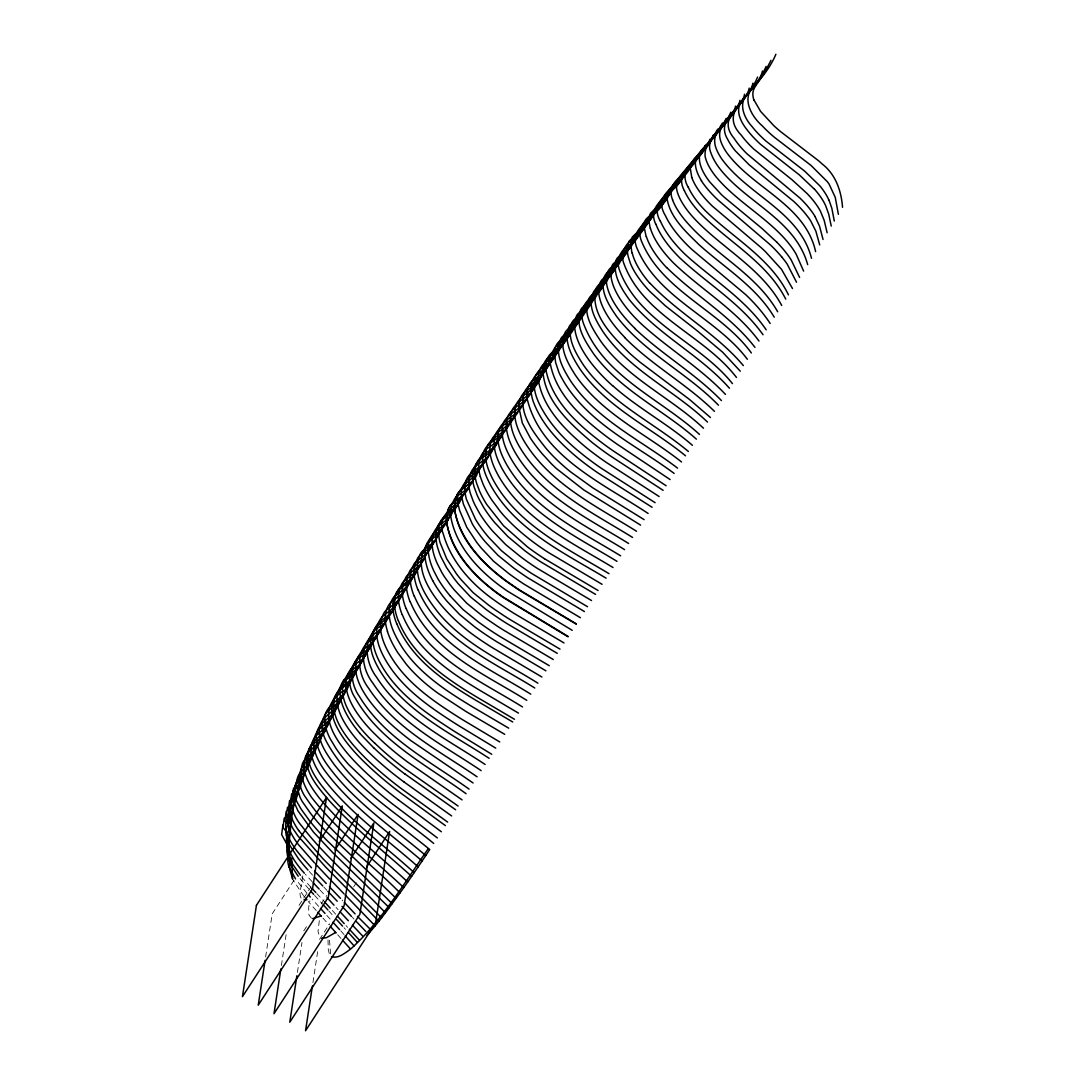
<?xml version="1.0" encoding="UTF-8"?>
<svg xmlns="http://www.w3.org/2000/svg" width="1085" height="1085" viewBox="0 0 1085 1085"><rect width="100%" height="100%" fill="white"/><g stroke="black" fill="none" stroke-linecap="round" stroke-linejoin="round"><path stroke-width="0.75" stroke-dasharray="5 3.75" d="M328.009 939.935L328.267 949.511L329.569 954.773M329.528 940.234L330.627 954.637M265.608 957.024L272.213 913.841L294.347 879.759M281.381 965.541L286.454 932.327M297.399 972.404L301.983 942.512M312.928 982.59L318 949.375M319.302 920.636L318.013 931.378L319.736 937.115M302.796 875.907L300.016 892.684A106.249 18.052 -61.6 0 0 301.332 898.421L302.05 899.167M299.053 905.324L311.042 886.865M303.759 930.889L307.448 925.207M321.282 903.913L326.816 895.396M319.532 939.42L329.677 923.796M353.656 886.879L356.423 882.62M311.422 918.249L308.954 914.981L308.669 907.942A91.547 15.556 -61.6 0 1 309.917 900.848M323.75 886.987L326.856 890.256M342.06 899.994L342.846 900.821M352.354 917.34L353.941 919.022M312.154 881.657L305.305 874.252M316.793 893.511L323.601 900.848M320.156 890.134L326.07 896.522M310.771 887.11L304.003 879.623A100.796 42.6 33 0 1 301.698 876.87M312.588 875.12L308.913 871.079M314.623 895.396L322.299 903.751M336.052 907.399L338.113 909.65M345.939 925.505L347.634 927.363M344.013 927.702L345.478 929.303M335.672 914.194L332.078 910.22M326.788 915.387L331.196 920.283M328.782 910.925L333.339 915.998M318.624 906.355L312.168 899.139M340.717 930.835L344.081 934.592M341.002 938.484L337.462 934.51M316.25 910.586L308.208 901.445M308.872 889.076L299.528 877.941M322.923 918.059L328.863 924.759M306.946 893.186L296.802 880.667M304.044 896.468L293.031 879.989"/><path stroke-width="1.5" d="M519.484 404.949C519.946 421.807 495.669 422.743 494.353 439.154C492.983 449.529 497.31 459.633 502.057 468.611C526.957 513.151 575.226 535.936 616.999 561.338M515.117 411.798C515.077 428.385 490.461 429.28 490.013 446.22C489.023 456.568 493.458 466.496 498.232 475.406C523.295 519.593 571.32 542.269 612.998 567.496M510.75 418.647C510.316 434.461 487.206 435.288 485.971 451.279C484.425 461.64 488.901 471.717 493.594 480.682C518.44 525.466 566.98 548.345 608.997 573.667M286.928 846.924C288.054 836.82 294.849 825.685 286.237 816.639L287.525 807.172M507.577 423.638C506.79 439.045 484.141 439.873 482.92 455.686C481.306 466.062 485.849 476.125 490.529 485.09C515.389 529.955 563.969 552.862 606.081 578.156M446.396 519.457L447.657 511.076M446.654 517.043L446.41 520.542M454.249 506.654L455.374 498.585L457.965 493.173M574.358 324.51L576.461 315.925A74.024 31.289 33 0 1 577.79 313.999L594.295 299.053A176.733 74.702 33 0 0 596.397 295.907L603.152 280.757M610.638 272.132L611.832 266.286A72.437 30.611 33 0 1 612.903 264.197L630.616 247.461L640.503 230.4M503.494 430.053C503.304 441.486 490.298 444.308 483.937 451.699A112.976 47.754 33 0 0 480.804 456.378L478.756 463.946A103.251 43.644 33 0 0 480.329 476.64M393.028 603.463L394.099 597.523L396.527 592.41A88.984 37.609 33 0 1 398.154 590.43C405.139 584.164 415.311 579.471 416.545 569.015M394.723 600.71L395.794 594.783L398.222 589.67A88.495 37.405 33 0 1 399.836 587.677C406.848 581.452 416.911 576.691 418.227 566.261M398.588 594.471L399.66 588.531L402.074 583.418A87.736 37.08 33 0 1 403.688 581.438C410.754 575.253 420.573 570.357 422.038 560.036M402.44 588.219L403.511 582.292L405.926 577.166A87.058 36.795 33 0 1 407.54 575.186C414.646 569.069 424.221 564.024 425.863 553.811M406.563 581.56L407.635 575.62L410.049 570.493A86.447 36.537 33 0 1 411.663 568.513L423.489 558.829L428.914 550.448A123.27 52.107 33 0 0 429.931 547.152M410.415 575.308L411.486 569.367L413.887 564.241A85.81 36.266 33 0 1 415.514 562.261L423.381 556.09A151.547 64.056 33 0 0 433.878 540.995M414.28 569.055L415.338 563.115L417.739 557.988A85.24 36.022 33 0 1 419.366 556.008L427.232 549.837A157.067 66.388 33 0 0 437.594 534.702M425.008 551.695C424.764 543.029 431.125 536.695 437.987 532.491M499.507 436.333C499.181 447.657 486.473 450.655 480.058 457.938A109.504 46.289 33 0 0 475.244 468.205L474.972 470.225A104.648 44.227 33 0 0 476.505 482.906L479.461 490.881A129.44 54.711 33 0 0 486.745 504.471L503.535 525.737L527.215 546.704A110.005 46.492 33 0 0 544.439 558.694M496.984 440.293C496.645 451.007 485.063 454.466 478.512 460.935A107.252 45.326 33 0 0 476.437 463.336M492.983 446.572C492.522 457.178 481.238 460.813 474.647 467.174A103.061 43.563 33 0 0 471.568 471.161L469.452 476.491M282.941 824.912L281.625 834.582L288.841 847.833A65.48 27.681 33 0 1 289.844 852.417L289.749 869.044L292.679 879.203M284.256 818.022L282.954 827.611C292.313 836.915 288.298 849.582 287.81 860.893A63.323 26.759 33 0 0 289.125 867.308M286.237 811.322L284.935 820.83C293.872 829.93 288.108 841.689 287.172 852.227A64.978 27.464 33 0 0 288.149 858.438L291.567 866.183L298.212 876.232M289.6 800.486L288.312 809.898C296.273 818.958 287.932 828.913 286.535 838.366A67.731 28.63 33 0 0 286.969 844.293L289.424 851.454L293.682 859.225A85.878 36.293 33 0 0 301.63 870.021L304.37 873.194M291.675 793.8L290.4 803.158C297.385 812.34 287.81 820.925 286.142 829.822A64.788 27.383 33 0 0 286.223 835.558L289.939 845.595L298.226 858.316A133.97 56.623 33 0 0 306.228 868.041L308.004 870.061M293.56 788.185L292.285 797.489C299.243 808.8 283.768 816.571 285.843 827.814C288.42 844.008 301.25 855.862 311.463 867.742M296.666 781.729L295.486 790.341C301.277 801.951 286.237 808.895 287.389 820.057A67.745 28.63 33 0 0 287.756 823.339A72.587 30.678 33 0 0 298.402 844.578L314.514 862.914M299.677 775.246L298.104 793.65A82.284 34.774 33 0 1 297.141 795.617C286.535 805.192 286.589 821.074 295.378 832.114A62.387 26.366 33 0 0 298.063 836.074L325.527 866.901L378.909 921.206M300.816 777.972L301.806 770.662M303.936 770.73L304.831 764.179M308.045 757.764L307.245 763.704A136.642 57.763 33 0 1 306.933 767.244L304.275 775.11A87.193 36.863 33 0 1 303.041 776.874L295.5 784.97L292.787 792.091A67.094 28.359 33 0 0 292.706 795.074L294.266 802.574L297.982 810.902L313.497 832.114L332.81 852.674L389.257 907.697M310.69 752.868L309.116 763.718L306.594 769.916A86.692 36.646 33 0 1 305.292 771.679C294.184 778.976 291.105 793.691 298.768 804.907A70.796 29.919 33 0 0 301.345 809.437L309.632 820.87A182.89 77.306 33 0 0 326.734 840.265L392.227 903.656M314.121 746.521L312.358 756.923L309.591 763.162A86.936 36.741 33 0 1 308.208 764.925L302.389 770.269A95.154 40.213 33 0 0 296.653 786.91M317.566 740.16L315.613 750.128L312.588 756.408A88.156 37.256 33 0 1 311.137 758.171C296.205 766.349 296.598 785.757 306.228 798.167C331.088 835.369 369.076 861.259 399.999 892.901M320.848 733.975C321.486 746.792 310.608 753.329 303.42 761.711A82.514 34.883 33 0 0 302.471 763.664M332.756 711.353L331.183 718.419L328.063 724.604A111.036 46.926 33 0 1 326.097 726.923L317.281 734.545A123.663 52.27 33 0 0 313.945 738.465C306.499 751.485 314.731 766.824 322.598 777.606C349.126 812.557 385.582 838.027 418.145 866.847M488.996 452.838C487.816 467.974 466.062 469.14 465.262 484.724A117.75 49.774 33 0 0 464.99 491.098L465.573 495.709A100.878 42.641 33 0 0 466.455 499.398L475.488 519.267A115.403 48.784 33 0 0 483.842 531.379A123.093 52.026 33 0 0 488.562 537.211L501.419 550.651L516.514 562.939A144.508 61.072 33 0 0 521.41 566.492L527.5 570.71A113.491 47.971 33 0 0 531.908 573.626L587.527 606.718M349.207 681.475C348.461 697.343 329.148 700.924 325.039 714.906C319.899 722.827 321.974 732.931 326.029 740.824C349.723 785.581 395.93 812.177 433.729 843.452M352.218 675.874L350.387 682.356L346.929 687.863A171.701 72.573 33 0 1 344.935 690.046C305.536 713.103 347.146 755.052 367.693 774.242A204.4 86.393 33 0 0 398.493 799.957M473.725 476.844C472.775 486.283 463.837 491.207 457.002 496.265A90.869 38.409 33 0 0 454.737 498.625L451.713 504.362L450.506 511.103A138.378 58.481 33 0 0 450.492 514.778C454.805 544.589 477.264 569.028 500.66 586.334A188.776 79.788 33 0 0 507.4 591.081L572.202 630.317M329.46 717.538L327.562 725.743L324.822 731.141A101.23 42.79 33 0 1 323.235 733.121L314.067 741.123A112.542 47.564 33 0 0 310.852 745.124C303.434 758.971 313.022 774.242 321.35 785.255C347.688 818.917 382.734 844.184 414.199 872.625M265.093 960.334L258.23 1005.171L328.321 897.268L342.304 805.938L319.248 841.431M280.866 968.864L274.003 1013.702L344.094 905.785L358.064 814.455L335.021 849.948M296.897 975.727L289.776 1022.219L359.867 914.316L373.837 822.986L350.794 858.479M312.412 985.912L305.55 1030.75L375.641 922.833L389.61 831.503L366.567 866.996M485.877 457.748C481.971 474.606 454.818 478.607 462.603 500.605A99.589 42.098 33 0 0 463.471 504.294L472.423 524.109A109.273 46.18 33 0 0 475.61 529.127L480.723 536.18A130.851 55.308 33 0 0 485.388 541.985L497.988 555.303L513.341 567.753A154.328 65.236 33 0 0 518.291 571.334L524.38 575.538A118.197 49.964 33 0 0 528.124 578.02L584.408 611.533M327.317 721.579C326.87 731.019 321.201 738.844 313.565 743.903A124.599 52.663 33 0 0 308.777 749.437M412.734 575.24C411.663 585.792 401.247 590.362 394.303 596.682A90.096 38.083 33 0 0 392.675 598.662C383.67 614.815 393.489 633.45 402.209 647.46C418.362 672.063 443.209 688.921 467.879 704.029A146.489 61.913 33 0 0 476.518 709.21L508.702 728.157M469.859 483.028L468.313 488.101M446.667 515.253L448.281 509.258M469.683 483.313L468.774 486.975M481.889 464.014C477.875 480.886 451.075 484.927 458.806 506.885A98.382 41.583 33 0 0 459.66 510.56L466.781 527.283L476.722 542.351A142.379 60.177 33 0 0 481.306 548.115L493.607 561.27L509.272 573.924A169.423 71.61 33 0 0 514.29 577.518L520.366 581.709A121.9 51.524 33 0 0 524.109 584.178L580.394 617.704M324.022 727.777L320.034 741.069L310.73 750.101A120.028 50.737 33 0 0 305.672 756.096M465.804 489.498C461.017 507.631 434.258 510.913 443.562 534.851C451.252 561.393 470.795 583.269 492.834 599.151A176.15 74.458 33 0 0 499.208 603.653L507.956 609.539A124.789 52.745 33 0 0 514.534 613.69L564.01 642.944M477.278 472.992L477.712 470.578M477.902 470.293L476.518 475.189M408.896 581.465C407.96 590.891 399.361 595.95 392.417 600.968A99.508 42.057 33 0 0 390.085 603.274L388.796 605.01A118.089 49.91 33 0 0 387.508 631.375M461.925 495.682C460.04 511.157 437.77 513.11 438.693 529.778A139.097 58.793 33 0 0 438.679 534.118L439.194 538.702A107.727 45.529 33 0 0 439.981 542.337L446.722 558.856L456.432 573.802A138.243 58.427 33 0 0 460.962 579.526L473.141 592.627L488.874 605.308A166.561 70.403 33 0 0 495.208 609.811L503.955 615.697A128.03 54.114 33 0 0 510.533 619.861L560.009 649.115M459.267 499.914C457.3 515.361 435.18 517.423 436.034 534.051A138.297 58.454 33 0 0 436.021 538.377L436.536 542.961A110.751 46.804 33 0 0 437.323 546.596L439.411 553.052A141.145 59.661 33 0 0 441.12 557.188L446.586 567.631L453.72 578.034A132.424 55.972 33 0 0 458.25 583.771L470.551 596.926L486.148 609.526A160.756 67.948 33 0 0 492.454 614.015L501.202 619.915A130.254 55.05 33 0 0 507.78 624.078L557.27 653.346M545.145 364.696C544.453 378.339 533.454 385.772 523.689 393.014A103.197 43.617 33 0 0 519.512 400.867L519.159 402.481A97.162 41.067 33 0 0 518.82 407.106L522.305 422.947L530.239 437.838A132.194 55.878 33 0 0 542.202 453.774L551.153 463.526A86.054 36.375 33 0 0 556.225 468.408L583.838 489.972L640.584 525.099M455.388 506.098L451.211 515.009A175.838 74.322 33 0 1 445.108 521.071C438.218 525.221 431.911 531.609 432.142 540.276A137.239 58.007 33 0 0 432.128 544.616L432.467 548.02A116.597 49.273 33 0 0 433.756 554.082A129.766 54.847 33 0 0 437.174 563.373L441.717 572.297A106.927 45.19 33 0 0 444.782 577.247L449.733 584.218A125.087 52.867 33 0 0 454.303 589.969L466.753 603.206L482.188 615.683A152.768 64.571 33 0 0 488.453 620.159L497.201 626.072A133.848 56.569 33 0 0 503.779 630.249L553.255 659.517M451.509 512.283L447.983 520.217M448.268 517.436L444.687 525.371A180.395 76.248 33 0 1 437.987 532.504M549.146 358.796C548.074 372.087 538.038 380.17 527.934 386.992A104.187 44.037 33 0 0 523.58 394.235C519.173 414.809 534.051 433.254 546.013 448.336A98.247 41.528 33 0 0 570.669 471.921L592.898 487.911L644.097 519.62M444.389 523.621L440.741 531.555A201.715 85.254 33 0 1 438.693 534.227C393.991 562.437 446.261 615.385 472.802 634.522A139.734 59.065 33 0 0 492.441 647.718L541.903 677.013M553.648 352.177C552.279 365.55 542.419 374.013 532.07 380.903A101.651 42.966 33 0 0 526.917 392.038A98.45 41.61 33 0 0 526.822 397.408C540.032 455.931 602.812 483.232 648.111 513.449M558.138 345.559C556.591 359.081 546.745 367.801 536.221 374.813A98.315 41.556 33 0 0 533.427 378.584A101.19 42.763 33 0 0 531.148 392.499L532.016 397.273A120.937 51.117 33 0 0 533.088 401.07C541.225 423.652 558.477 441.771 576.555 456.934A123.731 52.297 33 0 0 598.852 473.521L652.112 507.292M561.501 340.595L557.649 351.865L553.486 358.837A114.128 48.242 33 0 1 551.18 361.183L539.326 370.256A96.239 40.674 33 0 0 536.533 374.027L535.705 375.722A105.557 44.621 33 0 0 541.32 407.797C551.004 425.496 565.149 440.415 580.8 453.001A127.555 53.911 33 0 0 601.89 468.666L655.109 502.68M566.017 333.949L561.867 345.722L557.582 352.72A123.975 52.405 33 0 1 555.276 355.066L543.476 364.167A96.05 40.593 33 0 0 541.659 366.337A97.107 41.04 33 0 0 538.404 375.356A94.11 39.779 33 0 0 538.445 380.794C543.463 408.787 565.475 430.311 586.456 447.739A133.618 56.474 33 0 0 605.932 462.169L659.11 496.51M753.641 89.011L765.02 71.773L770.987 60.34M456.188 496.482L454.303 508.851M570.642 327.209L566.139 339.578L561.691 346.617A138.446 58.509 33 0 1 559.385 348.963L547.667 358.104A94.924 40.118 33 0 0 542.88 367.286C542.337 399.09 569.801 423.584 592.112 442.463A140.657 59.458 33 0 0 609.987 455.673L663.125 490.352M574.114 322.15L568.472 336.716A157.081 66.388 33 0 1 562.464 344.393L550.8 353.561A91.032 38.477 33 0 0 547.993 357.318A93.337 39.453 33 0 0 545.85 364.818A91.506 38.68 33 0 0 546.013 370.31C552.062 400.623 576.664 423.286 600.073 441.364A146.556 61.94 33 0 0 613.039 450.763L666.122 485.741M578.739 315.396L572.677 330.654A169.925 71.827 33 0 1 566.56 338.262L554.977 347.485L550.827 354.836A94.653 40.009 33 0 0 550.407 364.357C556.673 395.333 582.265 418.078 606.244 436.36A156.104 65.982 33 0 0 617.107 444.185L670.123 479.57M583.337 308.683L577.871 322.72A165.435 69.928 33 0 1 575.715 326.395L570.724 332.105L558.585 342.019A81.131 34.286 33 0 0 556.483 344.894A85.349 36.076 33 0 0 554.421 353.602L555.629 362.539L558.789 371.992A100.647 42.546 33 0 0 560.837 376.359L564.254 382.422A114.576 48.432 33 0 0 577.057 399.89C603.965 430.921 641.669 449.244 674.151 473.426M628.161 247.177L618.952 264.048L607.641 274.586L600.615 289.844A179.907 76.045 33 0 1 598.811 292.557L587.026 303.38L580.99 318.488A170.901 72.234 33 0 1 578.007 322.937L568.133 331.861M591.461 297.331L585.154 312.385A173.057 73.143 33 0 1 582.13 316.834L566.56 330.477A76.926 32.509 33 0 0 565.163 332.363C558.314 346.929 567.536 362.81 575.321 375.03C601.646 413.683 645.833 433.715 681.556 461.979M595.787 291.2L589.304 306.296A174.305 73.671 33 0 1 586.592 310.31L570.71 324.388A75.882 32.075 33 0 0 569.34 326.287C562.789 340.771 571.931 356.368 579.621 368.493C605.918 407.173 650.295 426.961 685.557 455.808M598.825 286.874L592.247 301.996A174.793 73.888 33 0 1 589.833 305.577L573.639 320.089A75.163 31.777 33 0 0 572.283 322.001C565.787 337.055 575.606 352.923 583.635 365.333C610.258 402.969 653.794 422.608 688.392 451.469M775.897 54.25C770.92 66.144 763.04 76.425 754.414 85.878C740.757 97.514 751.322 116.434 762.212 125.806A73.373 31.004 33 0 0 774.351 137.266L810.875 165.3L827.231 181.575A43.481 18.377 33 0 1 829.184 184.287L835.26 197.348L838.393 214.342M448.105 509.53L449.082 507.536M766.105 66.429C761.589 76.886 755.024 86.285 747.117 94.436C738.003 103.943 744.31 118.184 751.919 126.416A66.51 28.115 33 0 0 760.178 135.666A64.612 27.315 33 0 0 766.01 141.131L804.595 171.064L819.962 185.969A62.699 26.501 33 0 1 828.886 200.115M762.457 70.986C757.411 94.11 716.317 109.287 741.163 135.028A65.751 27.79 33 0 0 748.609 143.912A64.313 27.179 33 0 0 753.831 149.106L792.145 179.866L807.186 193.632A66.293 28.02 33 0 1 820.409 211.168L824.139 220.201L827.136 232.76M611.235 269.975C607.071 280.228 602.175 290.888 592.451 297.032C582.523 302.295 579.58 314.664 583.947 324.686C604.142 376.658 660.724 399.036 699.472 434.393M757.588 77.062C753.885 86.42 747.66 94.178 741.245 101.719C734.952 111.023 741.177 122.537 747.307 130.105A66.212 27.993 33 0 0 755.228 139.206A64.53 27.274 33 0 0 760.802 144.549L799.387 174.943L814.496 189.251M696.516 156.932C692.176 173.776 664.02 179.378 672.632 199.83M700.517 151.683C694.671 170.291 673.894 178.048 666.651 194.907C667.953 215.467 684.811 230.698 698.591 244.274C724.468 267.778 755.906 286.454 774.229 317.173M705.196 145.539C701.005 165.191 668.916 171.796 678.166 194.5A75.231 31.791 33 0 0 694.414 218.695C722.474 248.614 761.697 268.402 781.715 305.441M709.875 139.409C705.494 159.359 671.94 167.09 684.282 190.553M752.949 83.165C748.433 103.129 714.798 115.62 734.125 138.365A63.974 27.044 33 0 0 742.059 148.659A61.411 25.959 33 0 0 746.86 153.677L799.889 198.026A69.494 29.376 33 0 1 815.215 216.674M713.035 135.272C708.614 155.263 674.924 163.442 688.039 186.973M717.714 129.129L708.776 144.142L694.888 157.949A163.17 68.965 33 0 0 692.474 161.339L690.562 165.72A62.184 26.284 33 0 0 690.196 167.7L691.769 177.492M749.179 88.129C745.517 107.089 714.622 117.709 727.628 139.3A62.767 26.528 33 0 0 735.318 150.842L749.152 164.798L793.962 201.607A79.015 33.391 33 0 1 805.124 213.325L808.257 217.38A59.417 25.118 33 0 1 810.807 221.109L815.852 231.146L819.717 244.912M722.461 122.998L713.754 137.917L701.059 150.571M467.771 489.186L468.489 487.816M726.082 118.346C722.095 130.62 704.138 138.405 711.177 153.528A65.385 27.64 33 0 0 718.623 167.104A63.391 26.8 33 0 0 722.013 171.444C749.125 203.749 795.549 221.028 807.674 264.618M744.541 94.232C741.38 112.637 713.482 121.086 720.874 141.565A62.469 26.406 33 0 0 726.557 152.415C752.705 188.424 805.206 204.604 815.622 251.612M730.856 112.203C724.956 125.25 715.747 136.385 705.047 145.797M739.916 100.349C736.783 118.753 709.224 126.647 715.639 147.018A63.323 26.759 33 0 0 721.891 159.142C748.216 195.341 799.631 211.819 811.526 258.311M735.562 106.086C731.493 126.66 703.704 134.784 705.087 156.226A65.331 27.613 33 0 0 712.506 172.095A62.93 26.596 33 0 0 716.548 177.438C736.037 200.494 763.148 215.345 783.587 237.439A75.869 32.062 33 0 1 796.241 254.351L803.619 271.087M615.955 263.899L606.42 281.924L591.203 295.54A94.341 39.874 33 0 0 589.657 297.344C581.167 312.48 592.803 329.298 601.158 341.802C627.808 378.638 670.964 397.639 703.487 428.222M305.753 756.15C299.528 771.082 310.418 786.462 319.193 797.882C345.383 829.211 377.919 854.329 407.702 881.997M476.708 474.905L474.226 479.082M620.579 257.81L611.031 275.454L596.845 288.135A108.541 45.882 33 0 0 593.929 291.309C586.47 304.424 595.299 319.451 602.351 330.708C628.635 370.107 674.07 389.935 707.488 422.065M623.794 253.293L614.11 270.979L599.218 284.311A98.328 41.556 33 0 0 597.035 286.847A78.527 33.187 33 0 0 595.855 288.868C589.765 314.745 613.052 336.581 629.612 353.208A127.813 54.019 33 0 0 639.919 362.078L689.558 399.524L710.444 417.508M691.864 162.994C687.537 183.799 650.078 190.499 665.322 215.481A89.96 38.016 33 0 0 692.393 249.93L745.693 294.618A102.614 43.373 33 0 1 750.684 299.528L753.953 302.959A118.875 50.249 33 0 1 770.16 323.479M632.65 241.073L622.858 258.433L606.935 272.877A89.648 37.894 33 0 0 605.471 274.736A76.899 32.496 33 0 0 604.331 276.797C599.598 290.888 608.712 304.871 616.375 316.074C643.988 352.517 686.886 372.765 718.446 405.18M687.185 169.016C682.804 189.509 646.592 196.588 660.195 221.042M636.013 236.503L626.031 253.917L609.485 269.08A82.229 34.761 33 0 0 608.658 270.219A75.068 31.723 33 0 0 607.546 272.294L606.895 274.098A94.015 39.738 33 0 0 635.05 328.497M683.536 173.722C679.563 194.079 644.815 200.277 655.665 224.039M678.857 179.744L668.997 195.341L650.471 213.284L648.749 219.97L650.173 228.325M674.178 185.779L664.508 201.268L645.683 219.563L644.083 226.86L646.117 236.557M645.005 224.283L635.213 241.019L617.162 258.162A70.077 29.62 33 0 0 616.117 260.264C612.374 274.546 621.244 288.393 629.232 299.528C657.429 334.614 699.73 354.605 729.459 388.24M670.055 191.136C666.014 212.131 630.697 218.343 642.212 242.877C663.545 291.987 720.698 310.975 751.39 352.964M648.369 219.726C643.731 229.627 637.79 239.188 628.635 245.508C619.698 250.621 615.71 261.417 619.847 271.114C639.675 322.828 699.472 342.317 732.456 383.615M657.388 207.52L646.782 224.609L629.246 240.951L627.483 245.373L627.483 252.764A108.907 46.031 33 0 0 628.296 256.874L630.453 263.452A86.8 36.687 33 0 0 649.779 291.377L665.363 305.834L691.389 326.205A250.988 106.086 33 0 1 697.411 330.952L722.569 352.15L740.282 371.178M665.417 197.172C661.321 218.451 625.448 224.826 637.695 249.808C659.178 298.863 716.154 317.81 747.362 359.271M652.899 213.623C648.233 223.618 642.008 233.058 632.826 239.432C624.35 244.423 620.145 254.595 624.051 264.008C643.527 316.169 704.179 335.197 736.457 377.444M660.792 203.207L650.837 219.414L632.406 236.978L630.602 243.582L631.918 252.913M308.859 749.491L307.408 752.936A101.108 42.735 33 0 0 306.594 756.855C305.658 773.903 318.298 787.507 328.429 799.767C353.696 827.869 383.697 851.088 411.635 876.354M467.174 490.23L467.961 488.901M448.905 507.821L450.044 505.935M456.826 495.058L459.118 491.708M428.236 848.714C404.38 882.905 382.652 919.565 351.771 948.059A87.966 14.946 -61.6 0 1 349.438 949.945C344.325 953.484 338.154 958.787 331.508 956.658M467.35 489.945L464.38 493.811M475.678 476.939L472.734 480.804M367.083 935.284L373.755 927.539A208.469 35.425 -61.6 0 0 386.721 911.102L398.995 894.311A402.277 68.355 -61.6 0 0 406.251 884.085A376.481 63.974 -61.6 0 0 429.728 849.514C396.662 822.511 360.206 798.14 333.814 764.016C326.11 753.017 316.522 740.133 319.885 725.892A104.689 44.254 33 0 1 321.282 722.352L323.289 719.206A116.054 49.056 33 0 1 324.157 718.175L335.021 708.614M466.686 490.949L460.338 497.445M449.868 506.22L451.197 504.457M344.284 680.024L356.639 669.025M458.941 491.98L460.013 490.759M451.021 504.742L454.1 501.799M348.122 684.025C309.591 706.349 348.909 747.714 369.198 766.729A179.69 75.95 33 0 0 400.704 793.04L445.365 825.59M353.249 674.924C316.06 696.028 351.743 736.267 371.545 754.943A159.915 67.596 33 0 0 404.244 782.149M349.872 680.837C311.897 702.7 350.075 743.645 370.039 762.457A170.833 72.207 33 0 0 401.558 788.795L447.63 822.091M329.338 720.345L319.329 729.12A121.045 51.171 33 0 0 317.064 731.819C309.239 744.256 316.915 759.69 324.51 770.296C351.079 806.318 388.552 832.114 422.106 860.988M338.859 701.764L327.534 711.665A120.788 51.049 33 0 0 326.639 712.682L325.446 714.283A92.374 39.046 33 0 0 330.098 738.6L335.835 748.189A111.918 47.306 33 0 0 348.895 764.789L374.759 789.419A267.981 113.274 33 0 0 391.943 803.551L437.35 837.905M471.08 482.418L472.911 480.519M463.81 494.299L459.443 498.123M459.837 491.044L465.302 486.636M451.916 503.806L455.171 500.985M370.894 644.015C333.949 665.919 373.308 708.722 393.462 726.394A134.743 56.949 33 0 0 410.889 740.621L473.087 782.963M378.556 631.47C357.928 641.14 360.722 667.451 372.833 683.048C398.751 722.922 442.856 744.798 481.116 770.621M382.381 625.204C361.4 634.888 364.601 661.565 376.658 677.311C402.223 717.456 446.708 738.939 485.117 764.464M386.206 618.938L376.237 626.818A106.004 44.797 33 0 0 375.559 627.523C363.055 644.693 376.359 666.421 386.87 681.041C413.317 715.571 453.503 735.047 489.118 758.307M388.715 614.856L379.438 622.044A114.44 48.364 33 0 0 378.028 623.414C367.218 637.126 375.559 655.869 383.548 668.821C400.406 696.082 427.829 714.269 454.276 731.263A182.226 77.021 33 0 0 459.66 734.572L491.736 754.278M469.276 483.924L471.256 482.133M392.539 608.59L382.49 616.429A102.926 43.508 33 0 0 381.811 617.134C371.395 630.466 378.787 648.776 386.477 661.552C402.576 688.487 429.09 706.742 454.995 723.342A166.046 70.186 33 0 0 463.62 728.645L495.736 748.121M460.799 490.162L467.54 485.076M396.364 602.324L386.274 610.15A100.796 42.6 33 0 0 385.595 610.855A93.405 39.48 33 0 0 384.117 612.699C376.102 626.303 382.856 642.768 390.085 655.164C405.546 681.76 431.382 699.906 456.812 716.1A156.728 66.239 33 0 0 467.594 722.718L499.737 741.95M607.641 274.586L602.08 279.645A83.776 35.412 33 0 0 601.226 280.784A76.411 32.292 33 0 0 600.073 282.819L599.123 285.545A96.646 40.85 33 0 0 624.987 337.598M430.23 544.955L422.363 551.139A85.729 36.239 33 0 0 420.749 553.106C410.401 573.897 425.564 596.587 438.231 612.605C464.692 644.517 503.576 661.565 537.902 683.184M587.026 303.38L581.994 307.937A75.543 31.926 33 0 0 580.692 309.89C574.426 325.663 585.398 341.626 593.929 354.252C620.769 390.532 663.233 409.777 696.394 439.14M469.452 483.639L466.252 486.148M567.319 332.458L562.423 336.567A79.069 33.418 33 0 0 560.986 338.425C553.852 352.693 562.857 368.588 570.452 380.713C596.641 419.909 641.194 440.252 677.555 468.137M459.62 497.839L456.107 500.483M454.995 501.27L458.521 498.625M335.645 932.449L326.476 937.684L321.567 938.281M321.079 915.998L312.643 918.615M306.526 899.465L303.976 899.858M576.393 623.875L520.108 590.348A128.559 54.331 33 0 1 516.365 587.88L510.276 583.716A184.775 78.093 33 0 1 505.203 580.095C481.943 562.925 459.85 539.042 454.547 509.692M576.216 624.146L519.932 590.633A127.515 53.897 33 0 1 516.189 588.165L510.099 583.988A186.864 78.988 33 0 1 505.013 580.38C481.564 562.708 457.639 537.984 454.439 507.468M568.201 636.488L503.399 597.225A186.579 78.866 33 0 1 496.984 592.708C473.955 575.891 452.553 552.373 446.817 523.635M568.011 636.773L503.209 597.51A186.077 78.649 33 0 1 496.808 592.993C473.562 575.647 450.356 551.316 446.627 521.37M591.528 600.548L537.238 568.323A118.984 50.29 33 0 1 520.597 556.754L505.8 544.684L492.631 531.08A114.169 48.255 33 0 1 479.394 513.042L475.216 505.434A143.64 60.719 33 0 1 473.196 501.08L470.28 493.132A108.161 45.719 33 0 1 469.52 476.532M598.066 590.484L544.439 558.694M595.543 594.377L541.252 562.152A112.989 47.754 33 0 1 524.665 550.597L507.753 536.451L494.746 522.644A112.297 47.469 33 0 1 483.327 506.831L479.082 499.195A139.382 58.915 33 0 1 477.034 494.828L474.091 486.867A106.995 45.217 33 0 1 476.532 463.404M602.08 584.313L548.44 552.523A103.889 43.915 33 0 1 503.264 514.968A96.945 40.972 33 0 1 499.792 510.791L491.83 500.022A128.247 54.209 33 0 1 482.73 483.273L480.316 476.64M549.254 665.688L499.778 636.407A141.416 59.77 33 0 1 478.214 621.841L462.969 609.485L450.356 596.167M545.918 670.828L496.442 641.547A140.141 59.241 33 0 1 474.905 626.994L459.809 614.72L447.061 601.334A110.941 46.899 33 0 1 433.552 582.116L432.752 580.624M624.607 549.634C583.296 524.245 535.624 501.826 510.574 457.938C505.529 448.77 501.094 438.34 502.314 427.639C503.752 410.862 528.978 409.723 527.771 391.943M620.593 555.805C579.159 530.443 531.379 507.97 506.315 463.973C501.311 454.791 496.808 444.389 498.123 433.715C499.493 417.115 524.245 416.098 523.404 398.792M628.608 543.476C587.46 518.006 539.95 495.614 514.832 451.916C509.747 442.734 505.366 432.291 506.505 421.577C508.024 404.61 533.684 403.335 532.138 385.094M534.769 687.998C492.17 661.443 439.303 639.146 418.186 589.928M530.768 694.169C488.236 667.601 435.383 645.399 414.361 596.194M632.541 537.414C591.515 511.944 544.358 489.416 519.05 446.016C513.897 436.835 509.57 426.351 510.628 415.623C512.242 398.48 538.296 397.042 536.424 378.367M526.767 700.34C484.141 673.717 430.962 651.353 410.266 601.782M636.542 531.257C595.462 505.651 548.25 482.906 523.024 439.289C517.843 430.04 513.49 419.366 514.982 408.557C517.64 392.078 542.907 390.274 540.791 371.518M522.482 706.932C479.95 680.349 426.825 657.944 406.17 608.468M518.481 713.103L486.297 694.129A174.427 73.726 33 0 1 479.801 690.304C448.851 671.723 416.369 649.467 402.345 614.734M504.701 734.314L466.035 711.529L438.381 693.478A79.761 33.716 33 0 1 432.169 688.88L428.141 685.679A87.682 37.053 33 0 1 406.224 664.142L397.842 652.736A126.321 53.396 33 0 1 387.399 631.334M514.466 719.274L482.283 700.313A160.526 67.853 33 0 1 474.728 695.824C444.226 677.379 412.327 655.272 398.52 621M512.717 721.986L480.519 703.026A158.112 66.822 33 0 1 471.88 697.872C441.798 679.603 410.469 657.578 396.839 623.753M477.088 776.806C438.788 750.481 394.547 728.103 368.452 687.998C356.707 672.605 354.727 647.162 374.718 637.763A134.404 56.813 33 0 0 382.897 623.78M469.086 789.107C430.501 761.494 384.782 738.397 359.406 696.475C348.855 681.787 348.76 658.758 367.11 650.227A142.474 60.217 33 0 0 375.424 635.878M466.089 793.718C427.151 765.427 380.143 741.787 355.46 698.414C345.532 683.875 347.675 662.65 364.614 654.54A144.454 61.058 33 0 0 372.752 640.286M462.088 799.876L407.797 762.158A139.517 58.97 33 0 1 376.997 736.145C358.199 718.351 326.897 679.468 361.59 660.06A145.593 61.533 33 0 0 369.307 646.117M458.087 806.033L406.021 769.496A150.001 63.405 33 0 1 374.935 743.32M455.646 809.776L404.936 773.985M451.631 815.934L404.257 782.136M441.351 831.761L398.48 799.971M425.754 855.536C391.197 826.35 352.15 800.418 325.866 762.823C318.854 752.434 311.761 737.352 319.939 725.716A113.613 48.025 33 0 1 320.767 724.672L331.169 715.449A134.743 56.949 33 0 0 339.279 699.567M692.393 445.298C667.302 423.476 637.424 407.946 612.686 385.65M403.796 887.571C372.277 858.303 337.95 831.259 311.409 797.163A87.559 37.012 33 0 1 302.593 763.731M396.106 898.312L325.31 830.608A163.075 68.925 33 0 1 310.107 812.773L302.335 801.639A65.073 27.505 33 0 1 300.016 797.244L296.937 787.045M373.593 747.714L359.65 733.27M634.888 328.524C662.053 354.551 695.227 373.484 721.444 400.568M374.881 743.334C355.31 725.187 322.76 685.734 358.565 665.58A145.227 61.384 33 0 0 365.93 651.922M714.445 411.351C686.778 384.117 652.017 365.306 624.77 337.611M776.711 242.063L761.982 228.46L724.36 197.307A95.127 40.213 33 0 1 720.955 194.12L710.01 182.212A61.547 26.013 33 0 1 706.24 177.018A65.154 27.532 33 0 1 699.5 160.363A61.52 25.999 33 0 1 699.445 157.488M666.746 267.561C694.97 295.459 730.49 315.654 754.97 347.363M385.406 912.824C357.86 883.678 326.273 858.126 301.833 826.146C291.377 814.306 285.409 794.356 300.518 783.845A95.182 40.226 33 0 0 303.854 770.689M344.013 893.823L330.871 880.274M345.125 894.949L375.125 925.871M371.382 930.347L359.04 917.978A158.939 67.175 33 0 1 357.385 916.296M381.594 917.802L322.733 858.506L298.606 830.473M365.848 931.5L356.314 921.545M725.458 394.397C700.056 367.422 667.79 348.393 640.679 323.344A93.663 39.589 33 0 1 610.909 272.267M329.786 879.148L315.504 863.985M329.42 886.798L340.487 898.353M326.273 883.488L314.541 871.065M355.093 913.909L344.393 902.476M322.72 885.903L314.541 877.222M327.887 891.341L337.204 901.201M313.158 882.715L319.166 889.076M362.553 935.921L352.435 925.166M315.789 892.44L311.761 888.181M351.554 916.5L342.006 906.328M348.353 920.772L340.161 911.888M359.298 940.03L349.329 929.208M333.99 905.161L327.046 897.593M313.66 894.352L310.785 891.192M342.548 926.102L336.635 919.632M649.956 283.144C678.491 313.497 716.371 333.515 743.334 365.591M344.23 923.633L337.381 916.093M348.421 932.517L357.223 942.295M324.551 901.893L330.206 908.145M323.235 904.768L327.86 909.895M320.468 908.389L325.012 913.421M332.959 922.236L339.578 929.587M350.007 948.453L342.494 940.153M317.729 912.241L321.445 916.391M345.193 935.84L354.049 945.903M330.328 926.427L336.079 932.951M310.337 897.064L308.506 894.976M306.797 899.791L305.414 898.136M781.607 256.779L784.835 260.82A69.467 29.363 33 0 1 787.181 264.089L796.526 282.209M300.342 875.202L292.353 863.646L287.715 853.027A67.175 28.386 33 0 1 286.942 846.924M758.998 341.043C735.793 309.564 701.154 289.654 673.337 262.801A88.211 37.283 33 0 1 650.471 228.447M763.026 334.736C740.96 303.569 707.434 283.768 679.942 258.04A89.377 37.772 33 0 1 655.91 224.134M766.173 329.799C745.069 298.836 712.303 279.198 685.096 254.324A90.489 38.246 33 0 1 660.412 221.109M295.554 878.918L289.166 867.322M777.687 311.775C756.381 274.41 715.842 255.002 687.931 223.51A77.578 32.794 33 0 1 672.524 199.789M815.093 216.647L819.555 226.236L823.04 239.459M785.743 299.121C767.068 262.394 728.93 242.375 700.896 213.894A73.658 31.14 33 0 1 684.404 190.594M788.456 294.862C770.77 258.298 733.311 238.144 705.277 210.653A72.831 30.787 33 0 1 688.229 187.04M792.498 288.542L781.539 269.365L765.59 251.828A158.207 66.877 33 0 0 761.372 247.841L712.465 206.204A71.569 30.244 33 0 1 691.782 177.506M828.994 200.155L831.856 208.334L834.297 221.042M754.007 100.037L760.585 111.389L773.781 125.643A80.941 34.218 33 0 0 780.549 131.583L818.497 160.702A66.917 28.278 33 0 1 822.01 163.849C835.599 174.265 841.309 190.824 842.543 207.316M799.591 277.407L791.196 259.952A80.792 34.15 33 0 0 776.697 242.063M831.232 226.06L828.723 214.165L825.658 205.675A64.205 27.139 33 0 0 814.55 189.251M446.518 522.78L446.586 520.258M291.702 858.004L292.584 878.999M753.831 99.969A58.129 24.575 33 0 1 753.79 89.106M699.106 157.311A111.416 47.089 33 0 1 705.359 146.027M781.634 256.779A97.745 41.311 33 0 0 770.73 245.183L718.568 200.508A72.736 30.746 33 0 1 701.317 180.747M701.547 180.788A65.249 27.586 33 0 1 695.39 163.306A62.333 26.352 33 0 1 695.471 161.665M695.146 161.489A115.146 48.662 33 0 1 701.344 150.774M666.543 267.575A86.976 36.768 33 0 1 646.416 236.666M649.684 283.144A89.635 37.88 33 0 1 632.243 253.049M612.523 385.704A105.136 44.431 33 0 1 574.67 324.659M450.37 596.167A113.043 47.781 33 0 1 437.716 578.468L433.864 571.022A127.325 53.816 33 0 1 428.236 546.501C428.046 537.834 434.339 531.474 441.229 527.296A176.977 74.811 33 0 0 447.983 520.217M440.51 529.805A162.465 68.667 33 0 1 430.27 544.982M432.671 580.597A126.809 53.599 33 0 1 425.089 551.736M410.049 601.714A122.781 51.89 33 0 1 406.427 581.479M414.144 596.113A124.192 52.487 33 0 1 410.238 575.213M417.956 589.847A123.812 52.338 33 0 1 414.117 568.974M398.371 620.945A123.066 52.012 33 0 1 394.56 600.629M402.169 614.666A122.7 51.863 33 0 1 398.412 594.39M405.98 608.4A122.727 51.877 33 0 1 402.291 588.138M396.703 623.699A123.12 52.039 33 0 1 392.865 603.382M396.866 601.443A122.849 51.931 33 0 1 388.606 614.775M400.704 595.339A120.042 50.737 33 0 1 392.417 608.495M404.529 589.236A117.234 49.557 33 0 1 396.228 602.229M386.721 617.65A131.054 55.389 33 0 1 378.489 631.416M390.546 611.533A127.772 54.006 33 0 1 382.3 625.136M394.37 605.43A124.761 52.731 33 0 1 386.111 618.87M379.072 629.883A137.971 58.319 33 0 1 370.839 643.988M357.223 667.126A141.403 59.77 33 0 1 349.777 680.77M360.545 661.294A143.098 60.475 33 0 1 353.181 674.884M404.881 774.012A157.135 66.416 33 0 1 373.66 747.701M359.827 733.284A101.42 42.871 33 0 1 343.959 679.807M363.882 655.462A144.291 60.991 33 0 1 356.599 668.997M355.31 670.421A139.111 58.793 33 0 1 348.014 683.957M342.806 693.396A132.18 55.864 33 0 1 334.94 708.546M346.346 687.239A130.105 54.996 33 0 1 338.723 701.669M335.943 705.101A134.065 56.664 33 0 1 329.447 720.426M300.884 778.013A79.395 33.554 33 0 1 298.307 790.965L293.167 797.312A110.656 46.763 33 0 0 292.041 798.994L289.749 805.545A70.593 29.837 33 0 0 289.641 808.976M298.633 830.473A73.577 31.099 33 0 1 289.668 808.99M256.44 905.31L242.457 996.654L312.548 888.737L326.531 797.407L256.44 905.31"/></g></svg>
